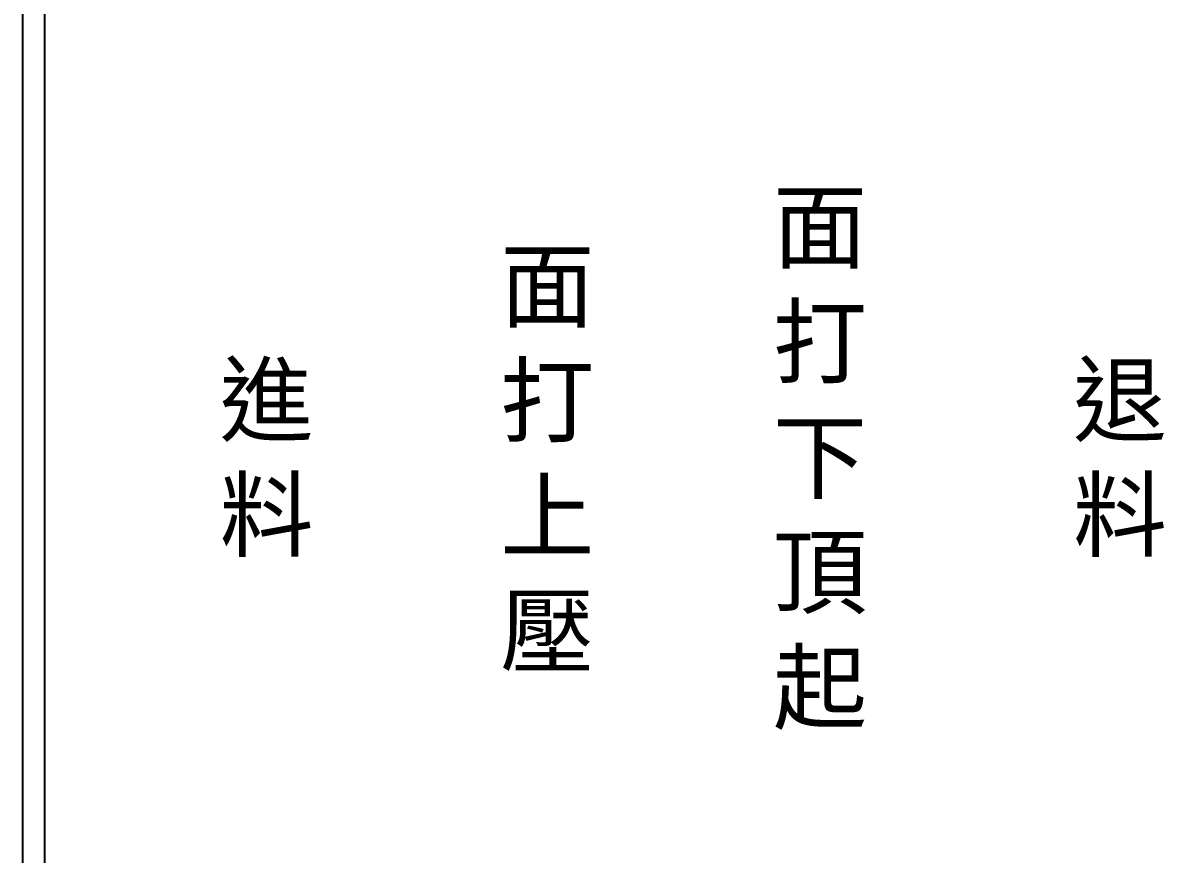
# Model space of a CAD drawing. Extents: x 325 to 612, y 3 to 207.
# Drawn here: x 325.3 to 389.8, y 50 to 96.9 of the extents above; entities that cross this region are included whole.
import ezdxf

# ---------------------------------------------------------------- set-up
doc = ezdxf.new("R2010")
doc.units = 0
doc.layers.add('圖框層', color=7, linetype='CONTINUOUS')
doc.layers.add('標尺寸層', color=3, linetype='CONTINUOUS')
doc.styles.add('CNS', font='romanc.shx', dxfattribs={"bigfont": 'chineset.shx'})

msp = doc.modelspace()

# ---------------------------------------------------------------- linework, layer by layer
at = {"layer": '圖框層', "color": 7}
for p, q in [((325.319, 3), (325.319, 206.969)), ((326.569, 4.25), (326.569, 205.719))]:
    msp.add_line(p, q, dxfattribs=at)

# ---------------------------------------------------------------- texts
at = {"layer": '標尺寸層', "color": 7, "char_height": 3.9, "width": 2.84806, "attachment_point": 5, "style": 'CNS'}
for s, insert in [('{\\fDFKai-SB|b0|i0|c136|p65;面打下頂起}', (370.342, 72.165)), ('{\\fDFKai-SB|b0|i0|c136|p65;面打上壓}', (354.94, 72.165)), ('{\\fDFKai-SB|b0|i0|c136|p65;進料}', (339.083, 72.165)), ('{\\fDFKai-SB|b0|i0|c136|p65;退料}', (387.282, 72.165))]:
    msp.add_mtext(s, dxfattribs=dict(at, insert=insert))

doc.saveas('drawing.dxf')
